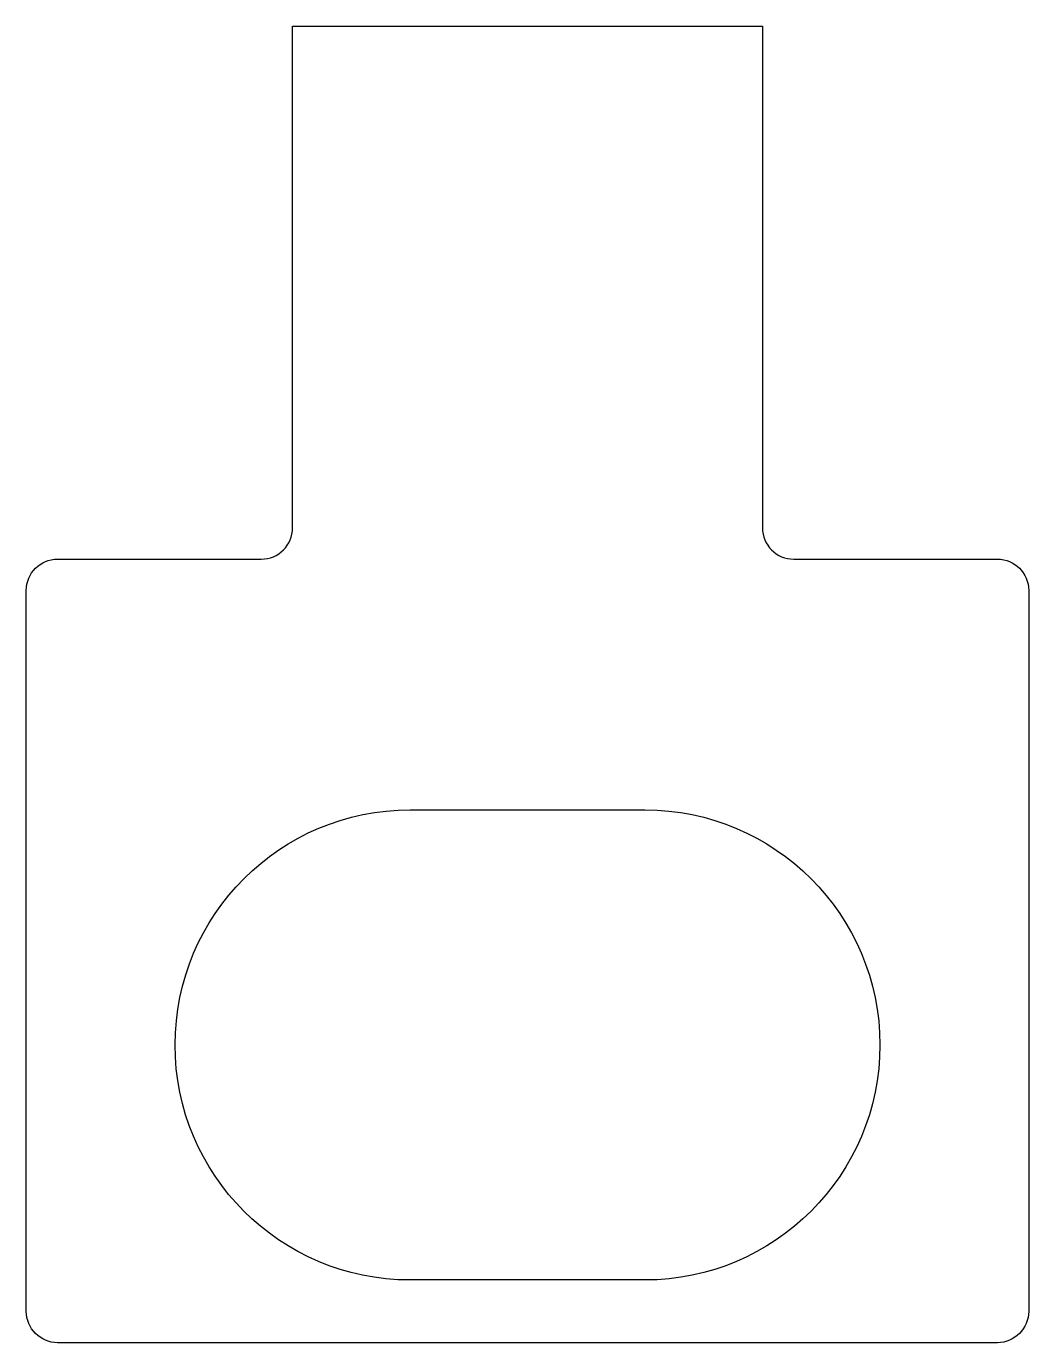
# Model space of a CAD drawing. Header units: millimetres. Extents: x 125.3 to 157.3, y 120.1 to 162.1.
import ezdxf

# ---------------------------------------------------------------- set-up
doc = ezdxf.new("R2010")
doc.units = ezdxf.units.MM
doc.header["$MEASUREMENT"] = 0
doc.layers.get('0').update_dxf_attribs({"lineweight": 0})

msp = doc.modelspace()

# ---------------------------------------------------------------- linework, layer by layer
at = {"color": 18, "lineweight": 25, "true_color": 0x000000}
for points, knots in [([(156.287, 120.111), (156.84, 120.111), (157.287, 120.559), (157.287, 121.111), (157.287, 121.111), (157.287, 144.111), (157.287, 144.111), (157.287, 144.663), (156.84, 145.111), (156.287, 145.111), (156.287, 145.111), (149.787, 145.111), (149.787, 145.111), (149.235, 145.111), (148.787, 145.559), (148.787, 146.111), (148.787, 146.111), (148.787, 162.111), (148.787, 162.111), (148.787, 162.111), (133.787, 162.111), (133.787, 162.111), (133.787, 162.111), (133.787, 146.111), (133.787, 146.111), (133.787, 145.559), (133.34, 145.111), (132.787, 145.111), (132.787, 145.111), (126.287, 145.111), (126.287, 145.111), (125.735, 145.111), (125.287, 144.663), (125.287, 144.111), (125.287, 144.111), (125.287, 121.111), (125.287, 121.111), (125.287, 120.559), (125.735, 120.111), (126.287, 120.111), (126.287, 120.111), (156.287, 120.111), (156.287, 120.111)], [0, 0, 0, 0, 1, 1, 1, 2, 2, 2, 3, 3, 3, 4, 4, 4, 5, 5, 5, 6, 6, 6, 7, 7, 7, 8, 8, 8, 9, 9, 9, 10, 10, 10, 11, 11, 11, 12, 12, 12, 13, 13, 13, 14, 14, 14, 14]), ([(145.038, 122.111), (149.18, 122.111), (152.538, 125.469), (152.538, 129.611), (152.537, 133.753), (149.18, 137.111), (145.037, 137.111), (144.957, 137.111), (144.876, 137.11), (144.796, 137.107), (144.796, 137.107), (141.465, 137.109), (141.465, 137.109), (141.35, 137.112), (141.234, 137.112), (141.118, 137.109), (141.118, 137.109), (137.542, 137.111), (137.542, 137.111), (133.399, 137.113), (130.04, 133.757), (130.038, 129.615), (130.035, 125.473), (133.391, 122.113), (137.533, 122.111), (137.535, 122.111), (137.536, 122.111), (137.537, 122.111), (137.537, 122.111), (141.287, 122.111), (141.287, 122.111), (141.287, 122.111), (141.288, 122.111), (141.288, 122.111), (141.288, 122.111), (145.038, 122.111), (145.038, 122.111)], [0, 0, 0, 0, 1, 1, 1, 2, 2, 2, 3, 3, 3, 4, 4, 4, 5, 5, 5, 6, 6, 6, 7, 7, 7, 8, 8, 8, 9, 9, 9, 10, 10, 10, 11, 11, 11, 12, 12, 12, 12])]:
    msp.add_open_spline(points, degree=3, knots=knots, dxfattribs=at)

doc.saveas('drawing.dxf')
